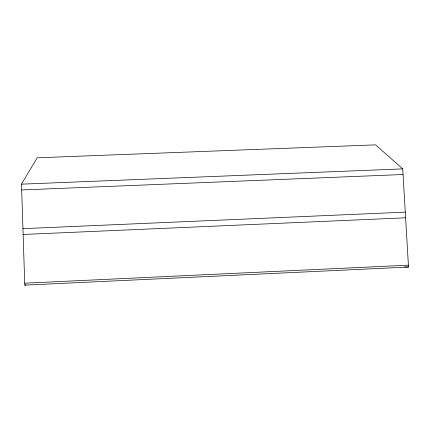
<?xml version="1.0" encoding="UTF-8"?>
<svg xmlns="http://www.w3.org/2000/svg" width="430" height="430" viewBox="0 0 430 430"><rect width="100%" height="100%" fill="white"/><g stroke="black" fill="none" stroke-linecap="round" stroke-linejoin="round"><path stroke-width="0.64" d="M21.5 184.158L37.157 157.805L375.54 144.862L402.738 168.888L408.5 267.062L24.779 285.138L21.5 184.158L402.738 168.888M24.779 285.138L26.074 284.864M24.714 283.187L408.387 265.159M22.946 228.652L405.275 212.146M23.134 234.474L405.608 217.811M21.688 189.947L403.066 174.516M404.528 266.847L408.5 267.062"/></g></svg>
